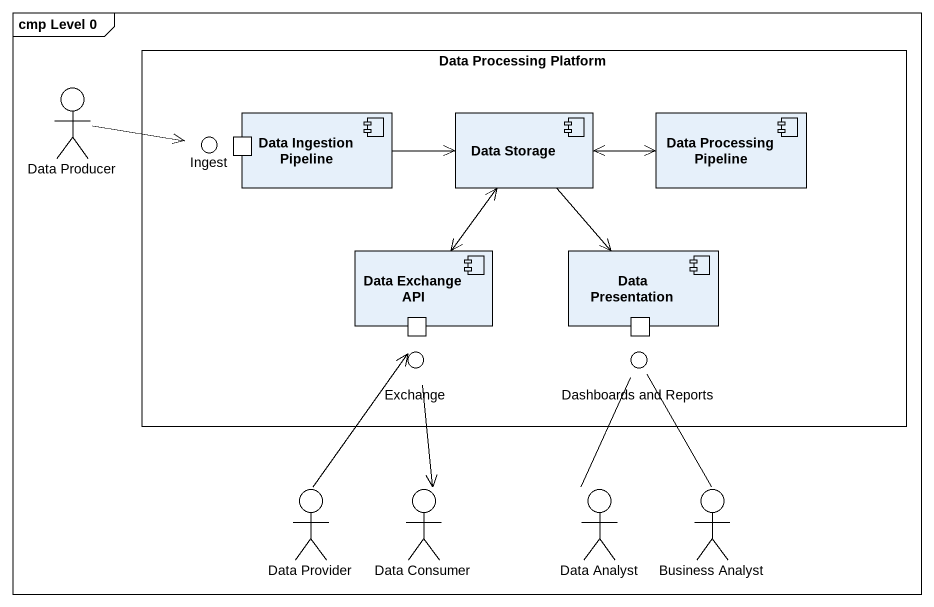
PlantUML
@startuml
mainframe cmp Level 0
rectangle "Data Processing Platform" as Data_Processing_Platform {
  component "Data Ingestion Pipeline" as Data_Ingestion_Pipeline {
    port " " as port1
  }
  component "Data Storage" as Data_Storage
  component "Data Processing Pipeline" as Data_Processing_Pipeline
  component "Data Exchange API" as Data_Exchange_API {
    port " " as port2
  }
  component "Data Presentation" as Data_Presentation {
    port " " as port3
  }
}
actor "Data Producer" as Data_Producer
() Ingest
() Exchange
() "Dashboards and Reports" as Dashboards_and_Reports
actor "Data Provider" as Data_Provider
actor "Data Consumer" as Data_Consumer
actor "Data Analyst" as Data_Analyst
actor "Business Analyst" as Business_Analyst
Data_Processing_Platform -left- Ingest
Data_Processing_Platform -- Exchange
Data_Processing_Platform -- Dashboards_and_Reports
Data_Producer -right-> Ingest
Data_Ingestion_Pipeline -right-> Data_Storage
Data_Storage <-right-> Data_Processing_Pipeline
Data_Storage <--> Data_Exchange_API
Data_Storage --> Data_Presentation
Data_Provider -up-> Exchange
Data_Consumer <-up- Exchange
Data_Analyst -up- Dashboards_and_Reports
Business_Analyst -up- Dashboards_and_Reports
@enduml
